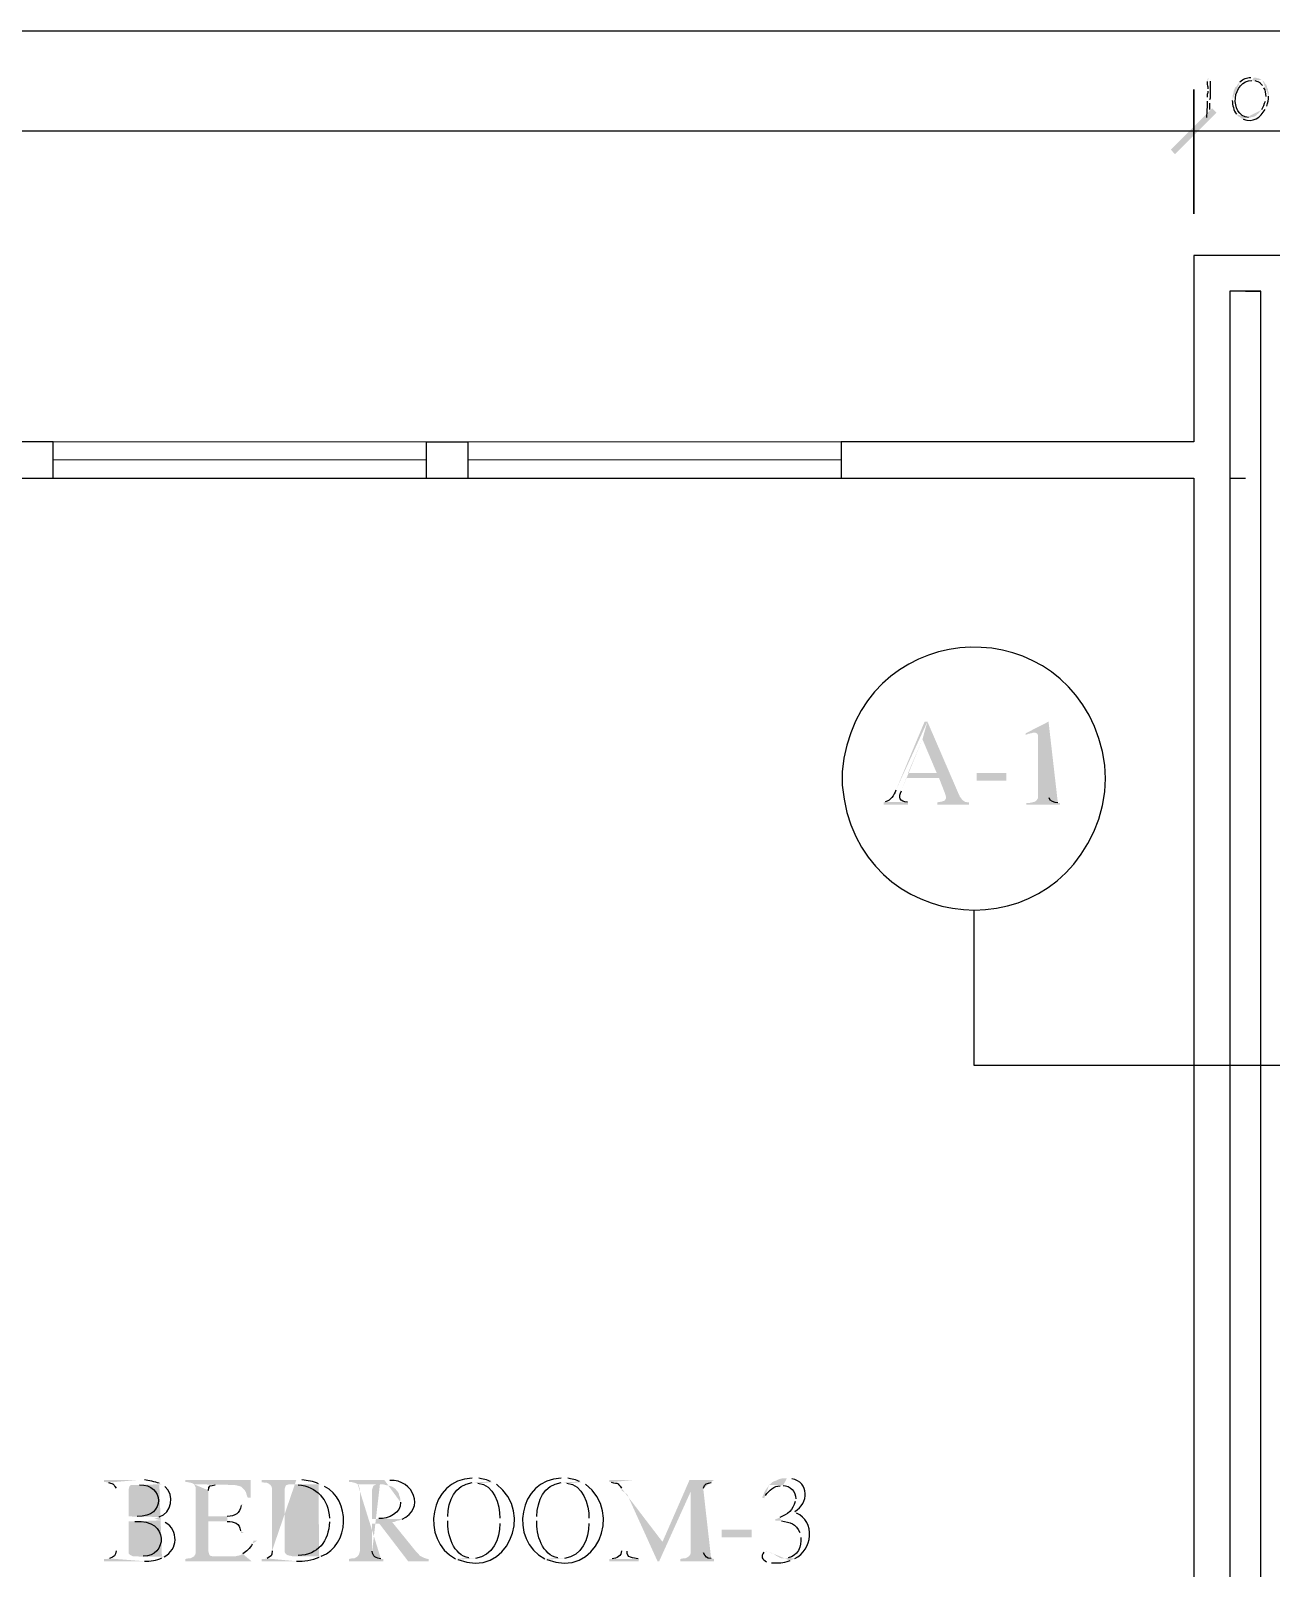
# Model space of a CAD drawing. Header units: inches. Extents: x -167 to 6071, y -6287 to -2731.
# Drawn here: x 974.8 to 1094.4, y -5686.2 to -5538 of the extents above; entities that cross this region are included whole.
import ezdxf

# ---------------------------------------------------------------- set-up
doc = ezdxf.new("R2010")
doc.units = ezdxf.units.IN
doc.header["$LTSCALE"] = 96
doc.header["$MEASUREMENT"] = 0
doc.layers.add('Doors', color=5, linetype='Continuous', lineweight=9)
doc.layers.add('PDF_Geometry', color=7, linetype='Continuous', true_color=0x4a4a4a)
doc.layers.add('PDF_Solid Fills', color=7, linetype='Continuous')

msp = doc.modelspace()

# ---------------------------------------------------------------- hatches: boundary and pattern name
at = {"layer": 'PDF_Solid Fills', "true_color": 0x4a4a4a, "transparency": 33554559}
h = msp.add_hatch(color=251, dxfattribs=at)
h.paths.add_polyline_path([(1088.38, -5542.55), (1088.28, -5542.6), (1088.22, -5542.76), (1088.22, -5542.87)], flags=0)
h.paths.add_polyline_path([(1088.28, -5543.56), (1088.28, -5543.78)], flags=0)
h.paths.add_polyline_path([(1088.22, -5544.36), (1088.22, -5544.74)], flags=0)
h.paths.add_polyline_path([(1088.17, -5546.34), (1088.17, -5546.5), (1088.28, -5546.55), (1088.38, -5546.5), (1088.44, -5546.44), (1088.44, -5545.91), (1088.49, -5545.8), (1088.49, -5545.54)], flags=0)
h.paths.add_polyline_path([(1088.49, -5544.95), (1088.49, -5544.58)], flags=0)
h.paths.add_polyline_path([(1088.54, -5542.82), (1088.54, -5542.71), (1088.49, -5542.6)], flags=0)
h = msp.add_hatch(color=251, dxfattribs=at)
h.paths.add_polyline_path([(1092.6, -5542.44), (1092.44, -5542.5)], flags=0)
h.paths.add_polyline_path([(1091.37, -5542.92), (1091.26, -5542.98), (1091.26, -5543.03), (1091.16, -5543.14), (1091.1, -5543.24), (1091.05, -5543.35), (1090.94, -5543.4), (1090.89, -5543.51), (1090.84, -5543.62), (1090.78, -5543.78), (1090.78, -5543.88), (1090.73, -5543.99), (1090.73, -5544.1), (1090.68, -5544.2), (1090.68, -5544.47), (1090.62, -5544.58), (1090.62, -5544.68)], flags=0)
h.paths.add_polyline_path([(1091.05, -5546.02), (1091.16, -5546.12), (1091.16, -5546.18), (1091.37, -5546.28), (1091.48, -5546.39), (1092.28, -5546.34), (1092.22, -5546.34)], flags=0)
h.paths.add_polyline_path([(1092.54, -5542.76), (1093.45, -5542.71), (1093.4, -5542.66), (1093.29, -5542.6), (1093.18, -5542.55), (1093.08, -5542.55), (1092.97, -5542.5), (1092.7, -5542.5)], flags=0)
h = msp.add_hatch(color=251, dxfattribs=at)
h.paths.add_polyline_path([(1093.45, -5542.71), (1092.54, -5542.76), (1092.81, -5542.76)], flags=0)
h.paths.add_polyline_path([(1093.56, -5543.24), (1093.61, -5543.35), (1093.66, -5543.46)], flags=0)
h.paths.add_polyline_path([(1093.88, -5544.31), (1093.82, -5544.42), (1093.82, -5544.79)], flags=0)
h.paths.add_polyline_path([(1093.45, -5545.59), (1093.4, -5545.7), (1093.29, -5545.75), (1093.24, -5545.86), (1093.13, -5545.96), (1093.02, -5546.02), (1092.97, -5546.12), (1092.76, -5546.23), (1092.6, -5546.28), (1092.49, -5546.28), (1092.38, -5546.34), (1092.28, -5546.34), (1091.48, -5546.39), (1091.69, -5546.5)], flags=0)
h.paths.add_polyline_path([(1093.82, -5545.54), (1093.88, -5545.43), (1093.98, -5545.22)], flags=0)
h.paths.add_polyline_path([(1094.14, -5544.26), (1094.14, -5543.88), (1094.09, -5543.72), (1094.09, -5543.62), (1094.04, -5543.51), (1093.98, -5543.4), (1093.98, -5543.3), (1093.93, -5543.19), (1093.77, -5543.03), (1093.72, -5542.92), (1093.56, -5542.76)], flags=0)
at = {"layer": 'PDF_Solid Fills', "transparency": 33554559}
h = msp.add_hatch(color=256, dxfattribs=at)
h.paths.add_polyline_path([(1061.24, -5604.58), (1060.97, -5604.58), (1058.2, -5611.19)], flags=0)
h.paths.add_polyline_path([(1057.18, -5612.31), (1057.02, -5612.36), (1057.02, -5612.58), (1059.37, -5612.58), (1059.37, -5612.36), (1059.32, -5612.36)], flags=0)
h.paths.add_polyline_path([(1058.73, -5611.24), (1059.21, -5610.02), (1062.36, -5610.02), (1059.37, -5609.54), (1060.76, -5606.28)], flags=0)
for points in [[(1061.24, -5604.58), (1060.76, -5606.28), (1062.14, -5609.54), (1059.37, -5609.54), (1062.36, -5610.02), (1062.94, -5611.51), (1063, -5611.72), (1063.05, -5611.94), (1063, -5612.04), (1062.89, -5612.2), (1062.73, -5612.26), (1062.52, -5612.31), (1062.2, -5612.36), (1062.2, -5612.58), (1065.24, -5612.58), (1065.24, -5612.36), (1065.08, -5612.36), (1064.86, -5612.31), (1064.7, -5612.2), (1064.54, -5612.04), (1064.38, -5611.83), (1064.28, -5611.62)], [(1072.92, -5604.58), (1070.73, -5605.7), (1070.73, -5605.86), (1071, -5605.75), (1071.26, -5605.7), (1071.48, -5605.64), (1071.58, -5605.64)], [(995.96, -5677.7), (989.66, -5677.7), (989.66, -5677.91), (989.88, -5677.91), (990.14, -5677.96), (990.36, -5678.02), (990.52, -5678.12), (994.3, -5678.18), (994.36, -5678.18), (994.62, -5678.23), (994.84, -5678.28), (995.05, -5678.34), (995.21, -5678.5), (995.26, -5678.55), (995.42, -5678.71), (995.53, -5678.92), (995.58, -5679.14), (995.69, -5679.4), (995.96, -5679.4)], [(1009.61, -5681.75), (1008.38, -5681.91), (1011.16, -5685.54), (1013.13, -5685.54), (1013.13, -5685.32), (1013.08, -5685.32), (1012.86, -5685.27), (1012.7, -5685.22), (1012.28, -5685), (1012.12, -5684.79), (1011.9, -5684.58)]]:
    msp.add_hatch(color=256, dxfattribs=at).paths.add_polyline_path(points)
h = msp.add_hatch(color=256, dxfattribs=at)
h.paths.add_polyline_path([(1072.92, -5604.58), (1071.58, -5605.64), (1071.64, -5605.64), (1071.85, -5605.75), (1071.9, -5605.91), (1071.9, -5611.94), (1071.85, -5612.04), (1071.74, -5612.2), (1071.58, -5612.31), (1071.37, -5612.36), (1071.1, -5612.42), (1070.78, -5612.42), (1070.78, -5612.58), (1074.04, -5612.58), (1074.04, -5612.42), (1073.82, -5612.42)], flags=0)
h.paths.add_polyline_path([(1072.97, -5611.94), (1072.92, -5611.78)], flags=0)
h = msp.add_hatch(color=256, dxfattribs=at)
h.paths.add_polyline_path([(985.13, -5677.7), (981.82, -5677.7), (981.82, -5677.91), (981.98, -5677.91), (982.25, -5677.96)], flags=0)
h.paths.add_polyline_path([(983, -5678.5), (983, -5684.52)], flags=0)
h.paths.add_polyline_path([(982.36, -5685.27), (982.14, -5685.32), (981.82, -5685.32), (981.82, -5685.54), (985.72, -5685.54)], flags=0)
h.paths.add_polyline_path([(987.42, -5685.22), (987.64, -5685.11), (985.34, -5685.11), (985.02, -5685.06), (984.6, -5685.06), (984.38, -5684.95), (984.22, -5684.79), (984.22, -5681.7), (984.76, -5681.7), (987.37, -5681.59), (987.16, -5681.54), (986.89, -5681.48), (986.68, -5681.43), (986.89, -5681.38), (987.16, -5681.27), (984.22, -5681.22), (984.22, -5678.55), (984.28, -5678.34), (984.44, -5678.18), (984.92, -5678.18), (987.37, -5678.12), (987.16, -5678.02)], flags=0)
h.paths.add_polyline_path([(985.72, -5677.7), (985.45, -5677.7)], flags=0)
h = msp.add_hatch(color=256, dxfattribs=at)
h.paths.add_polyline_path([(1000.38, -5677.7), (997.02, -5677.7), (997.02, -5677.91), (997.29, -5677.96), (997.5, -5677.96), (997.72, -5678.07), (997.88, -5678.18), (997.98, -5678.34), (998.04, -5678.5), (998.04, -5684.52)], flags=0)
h.paths.add_polyline_path([(997.56, -5685.27), (997.29, -5685.32), (997.02, -5685.32), (997.02, -5685.54), (1000.38, -5685.54)], flags=0)
h.paths.add_polyline_path([(1002.57, -5685.16), (1002.78, -5685.06), (1000.01, -5685.06), (999.74, -5685), (999.53, -5684.95), (999.37, -5684.84), (999.26, -5684.68), (999.26, -5678.55), (999.32, -5678.34), (999.42, -5678.18), (999.48, -5678.18), (999.69, -5678.12), (1002.73, -5678.12), (1002.52, -5678.07)], flags=0)
h.paths.add_polyline_path([(1000.92, -5677.7), (1000.65, -5677.7)], flags=0)
h = msp.add_hatch(color=256, dxfattribs=at)
h.paths.add_polyline_path([(1008.86, -5677.7), (1005.45, -5677.7), (1005.45, -5677.91), (1005.72, -5677.91), (1005.93, -5677.96), (1006.14, -5678.02), (1006.3, -5678.12), (1008.7, -5678.12), (1008.97, -5678.18), (1009.18, -5678.23), (1009.4, -5678.28), (1009.61, -5678.34), (1009.93, -5678.55), (1010.04, -5678.71), (1010.14, -5678.82), (1010.25, -5678.98), (1010.3, -5679.19), (1010.36, -5679.35), (1010.41, -5679.56), (1010.41, -5679.83)], flags=0)
h.paths.add_polyline_path([(1008.33, -5681.43), (1008.01, -5681.48), (1007.69, -5681.48), (1010.57, -5681.48)], flags=0)
h.paths.add_polyline_path([(1009.4, -5677.75), (1009.13, -5677.7)], flags=0)
h = msp.add_hatch(color=256, dxfattribs=at)
h.paths.add_polyline_path([(1017.5, -5677.54), (1017.34, -5677.54)], flags=0)
h.paths.add_polyline_path([(1015.74, -5685.32), (1017.45, -5685.27), (1017.24, -5685.27), (1017.02, -5685.22)], flags=0)
h.paths.add_polyline_path([(1015, -5681.64), (1015, -5681.22)], flags=0)
h.paths.add_polyline_path([(1017.34, -5677.96), (1017.61, -5677.96), (1019.32, -5677.91), (1019.1, -5677.86)], flags=0)
h.paths.add_polyline_path([(1017.98, -5677.54), (1017.77, -5677.54)], flags=0)
h = msp.add_hatch(color=256, dxfattribs=at)
h.paths.add_polyline_path([(1019.32, -5677.91), (1017.61, -5677.96), (1017.66, -5677.96), (1017.88, -5678.02)], flags=0)
h.paths.add_polyline_path([(1020.01, -5681.38), (1020.01, -5681.91)], flags=0)
h.paths.add_polyline_path([(1017.66, -5685.27), (1017.45, -5685.27), (1015.74, -5685.32), (1015.96, -5685.38)], flags=0)
h.paths.add_polyline_path([(1019.69, -5678.12), (1019.53, -5678.02)], flags=0)
h = msp.add_hatch(color=256, dxfattribs=at)
h.paths.add_polyline_path([(1026.09, -5677.54), (1025.93, -5677.54)], flags=0)
h.paths.add_polyline_path([(1024.33, -5685.32), (1026.04, -5685.27), (1025.82, -5685.27), (1025.61, -5685.22)], flags=0)
h.paths.add_polyline_path([(1023.58, -5681.64), (1023.58, -5681.22)], flags=0)
h.paths.add_polyline_path([(1025.93, -5677.96), (1026.2, -5677.96), (1027.9, -5677.91), (1027.69, -5677.86)], flags=0)
h.paths.add_polyline_path([(1026.57, -5677.54), (1026.36, -5677.54)], flags=0)
h = msp.add_hatch(color=256, dxfattribs=at)
h.paths.add_polyline_path([(1027.9, -5677.91), (1026.2, -5677.96), (1026.25, -5677.96), (1026.46, -5678.02)], flags=0)
h.paths.add_polyline_path([(1028.6, -5681.38), (1028.6, -5681.91)], flags=0)
h.paths.add_polyline_path([(1026.25, -5685.27), (1026.04, -5685.27), (1024.33, -5685.32), (1024.54, -5685.38)], flags=0)
h.paths.add_polyline_path([(1028.28, -5678.12), (1028.12, -5678.02)], flags=0)
h = msp.add_hatch(color=256, dxfattribs=at)
h.paths.add_polyline_path([(1032.97, -5677.7), (1030.57, -5677.7), (1030.57, -5677.91), (1030.73, -5677.91)], flags=0)
h.paths.add_polyline_path([(1031.74, -5678.5), (1031.74, -5678.71), (1032.28, -5679.08), (1035.21, -5685.54), (1035.69, -5683.67)], flags=0)
h = msp.add_hatch(color=256, dxfattribs=at)
h.paths.add_polyline_path([(1040.65, -5677.7), (1038.3, -5677.7), (1035.69, -5683.67), (1035.21, -5685.54), (1035.37, -5685.54), (1038.41, -5678.82), (1039.64, -5678.71), (1039.64, -5678.5)], flags=0)
h.paths.add_polyline_path([(1040.38, -5677.96), (1040.65, -5677.91)], flags=0)
h = msp.add_hatch(color=256, dxfattribs=at)
h.paths.add_polyline_path([(1047.69, -5677.54), (1047.26, -5677.54), (1047.05, -5677.59), (1046.89, -5677.64), (1046.68, -5677.75), (1046.52, -5677.8), (1046.3, -5677.91), (1046.14, -5678.07), (1045.98, -5678.18), (1047.26, -5678.23), (1047.32, -5678.23)], flags=0)
h.paths.add_polyline_path([(1048.54, -5679.51), (1048.54, -5679.56), (1048.49, -5679.78)], flags=0)
h.paths.add_polyline_path([(1047, -5681.32), (1046.78, -5681.43), (1046.57, -5681.48), (1046.57, -5681.64), (1047.16, -5681.64)], flags=0)
h.paths.add_polyline_path([(1048.92, -5682.76), (1048.97, -5682.98), (1049.02, -5683.24)], flags=0)
h.paths.add_polyline_path([(1047.8, -5685.22), (1047.58, -5685.27), (1047.32, -5685.27), (1048.44, -5685.27)], flags=0)
h.paths.add_polyline_path([(1048.6, -5680.9), (1048.38, -5680.79), (1048.44, -5680.74)], flags=0)
h.paths.add_polyline_path([(1048.17, -5677.59), (1047.9, -5677.54)], flags=0)
h = msp.add_hatch(color=256, dxfattribs=at)
h.paths.add_polyline_path([(987.37, -5678.12), (984.92, -5678.18), (985.24, -5678.18)], flags=0)
h.paths.add_polyline_path([(985.02, -5681.22), (984.22, -5681.22), (987.16, -5681.27)], flags=0)
h.paths.add_polyline_path([(987.69, -5678.34), (987.53, -5678.23)], flags=0)
h = msp.add_hatch(color=256, dxfattribs=at)
h.paths.add_polyline_path([(990.52, -5678.12), (990.57, -5678.23), (990.68, -5678.44), (990.68, -5684.74), (990.62, -5684.9), (990.52, -5685.06), (992.49, -5685.06), (992.28, -5685.06), (992.06, -5685), (991.96, -5684.84), (991.9, -5684.58), (991.9, -5681.7), (993.72, -5681.7), (991.9, -5681.22), (991.9, -5678.71)], flags=0)
h.paths.add_polyline_path([(992.54, -5678.18), (994.3, -5678.18)], flags=0)
h = msp.add_hatch(color=256, dxfattribs=at)
h.paths.add_polyline_path([(1002.73, -5678.12), (1000.01, -5678.12), (1000.28, -5678.12), (1000.54, -5678.18)], flags=0)
h.paths.add_polyline_path([(1003.58, -5681.38), (1003.58, -5681.75)], flags=0)
h.paths.add_polyline_path([(1000.54, -5685), (1000.28, -5685.06), (1000.01, -5685.06), (1002.78, -5685.06)], flags=0)
h.paths.add_polyline_path([(1003.1, -5678.34), (1002.94, -5678.23)], flags=0)
h = msp.add_hatch(color=256, dxfattribs=at)
h.paths.add_polyline_path([(1006.3, -5678.12), (1006.41, -5678.23), (1006.46, -5678.44), (1006.52, -5678.71), (1006.52, -5684.52), (1006.46, -5684.74), (1006.41, -5684.9), (1006.3, -5685.06), (1006.14, -5685.16), (1005.98, -5685.27), (1005.72, -5685.27), (1005.45, -5685.32), (1005.45, -5685.54), (1008.76, -5685.54), (1008.76, -5685.32), (1008.54, -5685.32)], flags=0)
h.paths.add_polyline_path([(1007.69, -5684.58), (1007.69, -5681.91), (1008.38, -5681.91), (1009.61, -5681.75), (1009.82, -5681.75), (1010.09, -5681.64), (1010.36, -5681.59), (1010.57, -5681.48), (1007.69, -5681.48), (1007.69, -5678.6), (1007.74, -5678.44), (1007.8, -5678.28), (1007.96, -5678.18), (1008.12, -5678.12), (1008.44, -5678.12)], flags=0)
h = msp.add_hatch(color=256, dxfattribs=at)
h.paths.add_polyline_path([(1031.74, -5678.71), (1031.74, -5684.52)], flags=0)
h.paths.add_polyline_path([(1030.84, -5685.32), (1030.57, -5685.32), (1030.57, -5685.54), (1033.4, -5685.54), (1033.4, -5685.32), (1033.34, -5685.32)], flags=0)
h.paths.add_polyline_path([(1032.28, -5684.58), (1032.28, -5679.08)], flags=0)
h = msp.add_hatch(color=256, dxfattribs=at)
h.paths.add_polyline_path([(1039.64, -5678.71), (1038.41, -5678.82), (1038.41, -5684.74), (1038.36, -5684.9), (1038.25, -5685.06), (1038.09, -5685.16), (1037.88, -5685.27), (1037.66, -5685.27), (1037.4, -5685.32), (1037.4, -5685.54), (1040.65, -5685.54), (1040.65, -5685.32), (1040.38, -5685.27)], flags=0)
h.paths.add_polyline_path([(1039.64, -5684.74), (1039.64, -5684.52)], flags=0)
h = msp.add_hatch(color=256, dxfattribs=at)
h.paths.add_polyline_path([(1045.98, -5678.18), (1045.88, -5678.34), (1045.72, -5678.55), (1045.61, -5678.71), (1045.5, -5678.92), (1045.4, -5679.19), (1045.29, -5679.4), (1045.5, -5679.46), (1045.61, -5679.19)], flags=0)
h.paths.add_polyline_path([(1047.05, -5678.28), (1047.26, -5678.23)], flags=0)
h = msp.add_hatch(color=256, dxfattribs=at)
h.paths.add_polyline_path([(995.32, -5680.04), (995.05, -5680.04), (995.05, -5680.15)], flags=0)
h.paths.add_polyline_path([(993.72, -5681.22), (991.9, -5681.22), (993.72, -5681.7)], flags=0)
h.paths.add_polyline_path([(995, -5682.6), (995.05, -5682.82), (995.32, -5682.82)], flags=0)
h = msp.add_hatch(color=256, dxfattribs=at)
h.paths.add_polyline_path([(987.37, -5681.59), (984.76, -5681.7), (984.81, -5681.7)], flags=0)
h.paths.add_polyline_path([(985.61, -5685.06), (985.34, -5685.11), (987.64, -5685.11)], flags=0)
h.paths.add_polyline_path([(987.74, -5681.8), (987.58, -5681.7)], flags=0)
h = msp.add_hatch(color=256, dxfattribs=at)
h.paths.add_polyline_path([(996.6, -5683.56), (996.22, -5683.56), (996.22, -5683.67), (996.12, -5683.88)], flags=0)
h.paths.add_polyline_path([(995.21, -5684.84), (995, -5684.95), (994.78, -5685), (994.52, -5685.06), (990.52, -5685.06), (990.36, -5685.16), (990.14, -5685.27), (989.93, -5685.27), (989.66, -5685.32), (989.66, -5685.54), (996.06, -5685.54)], flags=0)
h = msp.add_hatch(color=256, dxfattribs=at)
h.paths.add_polyline_path([(1045.77, -5684.63), (1045.66, -5684.63), (1045.45, -5684.68)], flags=0)
h.paths.add_polyline_path([(1045.72, -5685.59), (1045.93, -5685.64), (1046.2, -5685.7)], flags=0)
h.paths.add_polyline_path([(1048.01, -5685.48), (1048.22, -5685.38), (1048.44, -5685.27), (1047.21, -5685.27), (1047.05, -5685.22), (1046.84, -5685.11), (1046.57, -5684.95), (1046.41, -5684.84), (1046.14, -5684.74), (1045.93, -5684.63)], flags=0)

# ---------------------------------------------------------------- linework, layer by layer
at = {"layer": 'Doors', "transparency": 33554687}
for points in [[(1012.92, -5577.59), (976.92, -5577.59)], [(1052.92, -5577.59), (1016.92, -5577.59)], [(1012.92, -5579.35), (976.92, -5579.35)], [(1052.92, -5579.35), (1016.92, -5579.35)]]:
    msp.add_lwpolyline(points, dxfattribs=at)
at = {"layer": 'PDF_Geometry'}
for points in [[(-112.1, -5537.96), (1695.9, -5537.96)], [(793.4, -5547.62), (1086.94, -5547.62), (1096.92, -5547.62), (1390.41, -5547.62), (1386.41, -5547.62)]]:
    msp.add_lwpolyline(points, dxfattribs=at)
msp.add_lwpolyline([(1086.94, -5543.62), (1086.94, -5555.62)], close=True, dxfattribs=at)
at = {"layer": 'PDF_Geometry', "color": 7}
for points in [[(1150.14, -5581.11), (1150.14, -5577.59), (1096.92, -5577.59), (1096.92, -5559.62), (1086.94, -5559.62), (1086.94, -5577.59), (1052.92, -5577.59), (1052.92, -5581.11)], [(1091.9, -5563.08), (1093.4, -5563.08), (1090.41, -5563.08), (1090.41, -6066.55), (1093.4, -6066.55), (1093.4, -5563.08)], [(976.92, -5581.11), (976.92, -5577.59), (886.14, -5577.59), (886.14, -5581.11)], [(1012.92, -5581.11), (1012.92, -5577.59), (1016.92, -5577.59), (1016.92, -5581.11)], [(942.94, -5742.07), (942.94, -5581.11), (1086.94, -5581.11), (1086.94, -5742.07)], [(1090.41, -5581.11), (1091.9, -5581.11)], [(1053.18, -5608.1), (1053.02, -5609.43), (1053.02, -5610.71)], [(1078.14, -5612.68), (1078.36, -5611.35), (1078.41, -5610.07), (1078.36, -5608.79), (1078.14, -5607.46)], [(1065.72, -5622.82), (1065.72, -5637.7), (1114.57, -5637.7), (1114.57, -5624.52)]]:
    msp.add_lwpolyline(points, dxfattribs=at)
at = {"layer": 'PDF_Geometry'}
for points in [[(1088.22, -5542.87), (1088.18, -5543.43), (1088.3, -5543.16), (1088.28, -5543.56)], [(1088.49, -5544.58), (1088.61, -5544.26), (1088.51, -5543.23), (1088.54, -5542.82)], [(1092.22, -5546.34), (1090.28, -5546.12), (1090.65, -5542.71), (1092.54, -5542.76)], [(1092.44, -5542.5), (1092.01, -5542.49), (1091.69, -5542.65), (1091.37, -5542.92)], [(1092.81, -5542.76), (1093.34, -5542.93), (1093.15, -5542.85), (1093.56, -5543.24)], [(1088.28, -5543.78), (1088.3, -5544.11), (1088.19, -5543.85), (1088.22, -5544.36)], [(1093.66, -5543.46), (1093.85, -5543.75), (1093.84, -5543.95), (1093.88, -5544.31)], [(1093.98, -5545.22), (1094.03, -5544.92), (1094.18, -5544.6), (1094.14, -5544.26)], [(1088.22, -5544.74), (1088.26, -5545.36), (1088.14, -5545.71), (1088.17, -5546.34)], [(1088.49, -5545.54), (1088.49, -5545.34), (1088.49, -5545.14), (1088.49, -5544.95)], [(1090.62, -5544.68), (1090.69, -5545.17), (1090.74, -5545.6), (1091.05, -5546.02)], [(1091.69, -5546.5), (1092.69, -5546.86), (1093.31, -5546.34), (1093.82, -5545.54)], [(1093.82, -5544.79), (1093.69, -5545.07), (1093.61, -5545.3), (1093.45, -5545.59)], [(982.25, -5677.96), (982.86, -5678.13), (982.62, -5677.96), (983, -5678.5)], [(985.24, -5678.18), (987.59, -5678.06), (987.88, -5681.31), (985.02, -5681.22)], [(987.16, -5678.02), (986.74, -5677.88), (986.15, -5677.77), (985.72, -5677.7)], [(1002.52, -5678.07), (1002.04, -5677.82), (1001.44, -5677.78), (1000.92, -5677.7)], [(1010.57, -5681.48), (1012.82, -5680.53), (1011.7, -5677.62), (1009.4, -5677.75)], [(1017.34, -5677.54), (1013.18, -5677.62), (1012.3, -5683.49), (1015.74, -5685.32)], [(1015, -5681.22), (1015.01, -5679.68), (1015.65, -5678.18), (1017.34, -5677.96)], [(1017.88, -5678.02), (1019.44, -5678.09), (1020.02, -5680.07), (1020.01, -5681.38)], [(1019.1, -5677.86), (1018.88, -5677.7), (1018.26, -5677.6), (1017.98, -5677.54)], [(1025.93, -5677.54), (1021.76, -5677.62), (1020.88, -5683.49), (1024.33, -5685.32)], [(1023.58, -5681.22), (1023.6, -5679.68), (1024.24, -5678.18), (1025.93, -5677.96)], [(1026.46, -5678.02), (1028.02, -5678.09), (1028.61, -5680.07), (1028.6, -5681.38)], [(1027.69, -5677.86), (1027.47, -5677.7), (1026.85, -5677.6), (1026.57, -5677.54)], [(1030.73, -5677.91), (1031.52, -5678.11), (1031.27, -5677.86), (1031.74, -5678.5)], [(1039.64, -5678.5), (1039.77, -5678.01), (1039.99, -5678.08), (1040.38, -5677.96)], [(1048.44, -5680.74), (1049.82, -5679.99), (1049.87, -5677.89), (1048.17, -5677.59)], [(987.16, -5681.27), (988.39, -5680.89), (988.68, -5679.16), (987.69, -5678.34)], [(991.9, -5678.71), (991.93, -5678.19), (992.12, -5678.27), (992.54, -5678.18)], [(1000.54, -5678.18), (1002.34, -5678.3), (1003.48, -5679.6), (1003.58, -5681.38)], [(1002.78, -5685.06), (1005.57, -5684.01), (1005.62, -5679.55), (1003.1, -5678.34)], [(1015.96, -5685.38), (1020.71, -5687.28), (1023.36, -5680.86), (1019.69, -5678.12)], [(1024.54, -5685.38), (1029.29, -5687.28), (1031.95, -5680.86), (1028.28, -5678.12)], [(1045.61, -5679.19), (1045.97, -5678.75), (1046.43, -5678.25), (1047.05, -5678.28)], [(1047.32, -5678.23), (1047.98, -5678.26), (1048.6, -5678.83), (1048.54, -5679.51)], [(995.05, -5680.15), (994.97, -5680.96), (994.44, -5681.17), (993.72, -5681.22)], [(1010.41, -5679.83), (1010.51, -5680.93), (1009.24, -5681.44), (1008.33, -5681.43)], [(1048.49, -5679.78), (1048.27, -5680.62), (1047.78, -5681.02), (1047, -5681.32)], [(1048.44, -5685.27), (1050.18, -5684.5), (1050.46, -5681.69), (1048.6, -5680.9)], [(984.81, -5681.7), (988.2, -5681.47), (987.89, -5685.14), (985.61, -5685.06)], [(987.64, -5685.11), (988.97, -5684.4), (989.05, -5682.57), (987.74, -5681.8)], [(993.72, -5681.7), (994.37, -5681.68), (994.9, -5681.9), (995, -5682.6)], [(1003.58, -5681.75), (1003.48, -5683.64), (1002.5, -5684.9), (1000.54, -5685)], [(1017.02, -5685.22), (1015.55, -5684.99), (1014.88, -5682.94), (1015, -5681.64)], [(1020.01, -5681.91), (1019.99, -5683.39), (1019.33, -5685.06), (1017.66, -5685.27)], [(1025.61, -5685.22), (1024.13, -5684.99), (1023.46, -5682.94), (1023.58, -5681.64)], [(1028.6, -5681.91), (1028.58, -5683.39), (1027.92, -5685.06), (1026.25, -5685.27)], [(1047.16, -5681.64), (1048.01, -5681.82), (1048.55, -5681.88), (1048.92, -5682.76)], [(996.12, -5683.88), (995.93, -5684.29), (995.56, -5684.58), (995.21, -5684.84)], [(1049.02, -5683.24), (1049.14, -5684.08), (1048.7, -5685.07), (1047.8, -5685.22)], [(983, -5684.52), (982.94, -5685.07), (982.81, -5685.06), (982.36, -5685.27)], [(985.72, -5685.54), (986.3, -5685.53), (986.89, -5685.48), (987.42, -5685.22)], [(998.04, -5684.52), (998.06, -5685.09), (997.91, -5685.02), (997.56, -5685.27)], [(1000.38, -5685.54), (1001.08, -5685.56), (1001.92, -5685.43), (1002.57, -5685.16)], [(1008.54, -5685.32), (1008.09, -5685.25), (1007.73, -5685.07), (1007.69, -5684.58)], [(1031.74, -5684.52), (1031.73, -5685.04), (1031.3, -5685.26), (1030.84, -5685.32)], [(1033.34, -5685.32), (1032.9, -5685.2), (1032.19, -5685.25), (1032.28, -5684.58)], [(1040.38, -5685.27), (1039.95, -5685.34), (1039.83, -5685.02), (1039.64, -5684.74)], [(1045.45, -5684.68), (1045.13, -5685.07), (1045.31, -5685.39), (1045.72, -5685.59)], [(1046.2, -5685.7), (1047.03, -5685.71), (1047.18, -5685.71), (1048.01, -5685.48)]]:
    msp.add_open_spline(points, degree=3, dxfattribs=at)
at = {"layer": 'PDF_Geometry', "color": 7}
for points in [[(1078.14, -5607.46), (1074.85, -5593.67), (1055.74, -5594.22), (1053.18, -5608.1)], [(1053.02, -5610.71), (1054.32, -5625.54), (1074.55, -5627.21), (1078.14, -5612.68)], [(1058.2, -5611.19), (1058.02, -5611.66), (1057.71, -5612.19), (1057.18, -5612.31)], [(1059.32, -5612.36), (1058.54, -5612.32), (1058.42, -5611.87), (1058.73, -5611.24)], [(1073.82, -5612.42), (1073.53, -5612.36), (1073.04, -5612.29), (1072.97, -5611.94)]]:
    msp.add_open_spline(points, degree=3, dxfattribs=at)
at = {"layer": 'PDF_Solid Fills', "color": 251, "true_color": 0x4a4a4a, "transparency": 33554559}
for points in [[(1084.7, -5549.43), (1085.13, -5549.86), (1088.7, -5545.43)], [(1088.7, -5545.43), (1085.13, -5549.86), (1084.7, -5549.43)], [(1085.13, -5549.86), (1088.7, -5545.43), (1089.13, -5545.86)], [(1089.13, -5545.86), (1088.7, -5545.43), (1085.13, -5549.86)]]:
    msp.add_solid(points, dxfattribs=at)
at = {"layer": 'PDF_Solid Fills', "transparency": 33554559}
for points in [[(1065.98, -5610.28), (1068.86, -5610.28), (1065.98, -5609.54), (1068.86, -5609.54)], [(1041.4, -5683.24), (1044.28, -5683.24), (1041.4, -5682.5), (1044.28, -5682.5)]]:
    msp.add_solid(points, dxfattribs=at)

doc.saveas('drawing.dxf')
